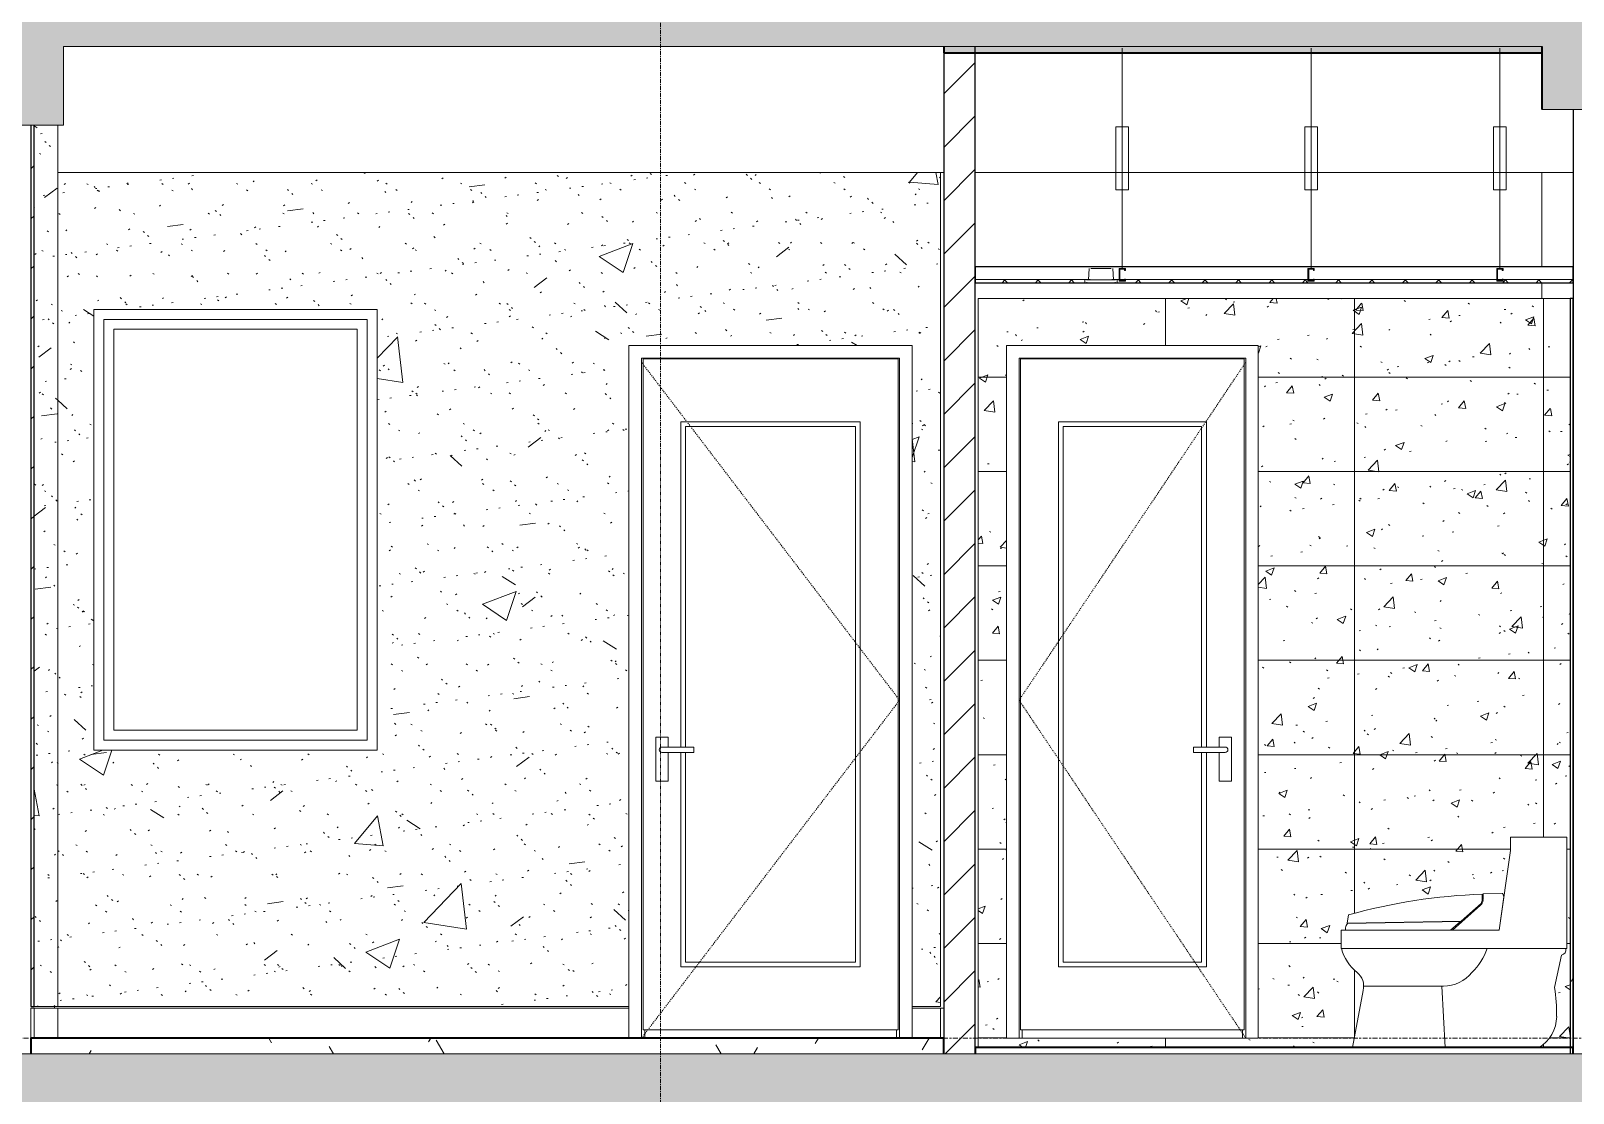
# Model space of a CAD drawing. Header units: millimetres. Extents: x -92143 to -2058, y -8802 to 35300.
# Drawn here: x -53437 to -48537, y 15625 to 19000 of the extents above; entities that cross this region are included whole.
import ezdxf

# ---------------------------------------------------------------- set-up
doc = ezdxf.new("R2010")
doc.units = ezdxf.units.MM
for name, pattern in [('Centre', [31.75, 6.35, -4.7625, 15.875, -4.7625]), ('Dash', [6.35, 3.175, -3.175]), ('Grid Line', [22.225, 12.7, -3.175, 3.175, -3.175])]:
    doc.linetypes.add(name, pattern=pattern)
for name, color, linetype, lineweight in [('0-1', 7, 'Continuous', 5), ('A-CLNG-1', 250, 'Continuous', 25), ('A-CLNG-2', 7, 'Continuous', 9), ('A-CLNG-PATT-1', 9, 'Continuous', 9), ('A-DETL-GENF', 92, 'Continuous', 9), ('A-DETL-GENF-1', 7, 'Continuous', 9), ('A-DETL-GENF-HDLN-1', 7, 'Dash', 9), ('A-DETL-THIN', 151, 'Continuous', 9), ('A-DOOR', 31, 'Continuous', 9), ('A-DOOR-1', 7, 'Continuous', 9), ('A-FLOR-1', 10, 'Continuous', 35), ('A-FLOR-HRAL', 11, 'Continuous', 9), ('A-FLOR-HRAL-1', 253, 'Continuous', 18), ('A-FLOR-HRAL-2', 9, 'Continuous', 9), ('A-FLOR-LEVL-2', 51, 'Centre', 9), ('A-FLOR-PATT-1', 7, 'Continuous', 9), ('A-FLOR-PATT-2', 67, 'Continuous', 9), ('A-GLAZ', 151, 'Continuous', 9), ('A-GLAZ-1', 7, 'Continuous', 9), ('A-WALL-1', 7, 'Continuous', 9), ('A-WALL-2', 250, 'Continuous', 25), ('A-WALL-PATT-1', 7, 'Continuous', 9), ('A-WALL-PATT-2', 9, 'Continuous', 9), ('E-LITE-EQPM', 33, 'Continuous', 9), ('E-LITE-EQPM-1', 7, 'Continuous', 9), ('I-WALL-1', 250, 'Continuous', 25), ('I-WALL-2', 7, 'Continuous', 9), ('P-SANR-FIXT', 6, 'Continuous', 9), ('P-SANR-FIXT-1', 7, 'Continuous', 9), ('S-BEAM-1', 12, 'Continuous', 5), ('S-BEAM-2', 7, 'Continuous', 9), ('S-BEAM-3', 10, 'Continuous', 35), ('S-COLS-1', 7, 'Continuous', 9), ('S-GRID-1', 1, 'Grid Line', 9)]:
    doc.layers.add(name, color=color, linetype=linetype, lineweight=lineweight)
pattern_1 = [(0, (-51987.05, 14125), (609.6, 152.4), [50.292, -406.908, 50.292, -406.908, -2438.4]), (0, (-51987.05, 14125), (609.6, 152.4), [-914.4, 50.292, -864.108, 50.292, -406.908, -1066.8]), (0, (-51987.05, 14125), (609.6, 152.4), [-2286, 50.292, -254.508, 50.292, -711.708]), (120, (-51758.45, 14201.2), (-436.7823, 451.729), [50.292, -406.908, 50.292, -2845.308]), (120, (-51758.45, 14201.2), (-436.7823, 451.729), [-507.492, -406.908, 50.292, -864.108, -1524]), (120, (-51758.45, 14201.2), (-436.7823, 451.729), [-1828.8, 50.292, -406.908, 50.292, -1016.508]), (120, (-51758.45, 14201.2), (-436.7823, 451.729), [-2336.292, -254.508, 50.292, -711.708]), (240, (-51682.25, 14506), (-172.8177, -604.129), [50.292, -406.908, 50.292, -406.908, -2438.4]), (240, (-51682.25, 14506), (-172.8177, -604.129), [-914.4, 50.292, -864.108, 50.292, -406.908, -1066.8]), (240, (-51682.25, 14506), (-172.8177, -604.129), [-2286, 50.292, -254.508, 50.292, -711.708])]
pattern_2 = [(50, (-51987.05, 14125), (1093.1, -95.63), [114.3, -1257.3]), (355, (-51987, 14125), (-211.46, 1146.34), [91.44, -1005.84]), (100.45, (-51896, 14117), (881.66, 1050.7), [97.14, -1068.54]), (46.184, (-51987, 14429.8), (1626.47, -252.26), [171.45, -1885.95]), (96.636, (-51851.5, 14408.8), (1424.4, 1484.57), [145.7, -1602.8]), (351.184, (-51987, 14429.8), (1424.4, 1484.55), [137.16, -1508.76]), (21, (-51834.65, 14353.6), (909.69, -613.59), [114.3, -1257.3]), (326, (-51834.7, 14353.6), (370.8, 1105.13), [91.44, -1005.84]), (71.45, (-51758.8, 14302.5), (1280.5, 491.53), [97.14, -1068.54]), (37.5, (-51987.05, 14125), (18.53, 507.33), [50.29, -943.356, 50.29, -970.79, -1009.65]), (37.5, (-51987.05, 14125), (18.53, 507.33), [-2014.73, 50.29, -959.36]), (7.5, (-51987.05, 14125), (400.92, 601.084), [50.29, -531.876, 50.29, -920.496, -384.81]), (7.5, (-51987.05, 14125), (400.92, 601.084), [-1552.96, 50.29, -334.52]), (327.5, (-52326.9, 14125), (813.545, -34.374), [50.29, -330.71, 50.29, -1138.43, -1577.34]), (327.5, (-52326.9, 14125), (813.545, -34.374), [-1569.72, 50.29, -1527.05]), (317.5, (-52479.3, 14125), (888.78, 152.56), [50.29, -445.01, 50.29, -739.14, -1120.14]), (317.5, (-52479.3, 14125), (888.78, 152.56), [-1284.73, 50.29, -1069.85])]
pattern_3 = [(37.5, (-51987.05, 14125), (-4.7995, 146.824), [5.029, -110.795, 5.029, -124.511, -123.825]), (37.5, (-51987.05, 14125), (-4.7995, 146.824), [-245.364, 5.029, -118.796]), (7.5, (-51987.05, 14125), (134.8574, 215.047), [5.029, -57.455, 5.029, -99.365, -40.005]), (7.5, (-51987.05, 14125), (134.8574, 215.047), [-166.878, 5.029, -34.976]), (327.5, (-52080.78, 14125), (237.2978, 0.4316), [5.029, -33.071, 5.029, -132.131, -179.07]), (327.5, (-52080.78, 14125), (237.2978, 0.4316), [-175.26, 5.029, -174.041]), (317.5, (-52080.78, 14125), (229.067, 66.879), [5.029, -14.021, 5.029, -84.887, -102.87]), (317.5, (-52080.78, 14125), (229.067, 66.879), [-108.966, 5.029, -97.841])]

# ---------------------------------------------------------------- blocks, each defined once
blk = doc.blocks.new('NCV_TKTC_KET CAU_rvt-1-TKCS_MẶT CẮT E')
at = {"layer": 'A-FLOR-PATT-1'}
h = blk.add_hatch(color=256, dxfattribs=at)
h.paths.add_polyline_path([(-48635.6, 18930), (-48635.6, 18950), (-50536.9, 18950), (-50536.9, 18930), (-48844.9, 18930)])
h.paths.add_polyline_path([(-75336.9, 18930), (-73236.9, 18930), (-73236.9, 18950), (-75336.9, 18950)])
h.paths.add_polyline_path([(-20336.9, 18930), (-20336.9, 18950), (-22235.3, 18950), (-22235.3, 18930), (-20484.2, 18930)])
h.paths.add_polyline_path([(-48435.6, 18930), (-48433.3, 18930), (-48433.3, 18950), (-48435.6, 18950)])
h.paths.add_polyline_path([(-22438.4, 18930), (-22435.3, 18930.3), (-22435.3, 18950), (-22438.4, 18950)])
h.paths.add_polyline_path([(-66936.9, 18930), (-65032.3, 18930), (-65032.3, 18950), (-66936.9, 18950)])
h.paths.add_polyline_path([(-28536.9, 18930), (-28536.9, 18950), (-30435.3, 18950), (-30435.3, 18930), (-28807.5, 18930)])
h.paths.add_polyline_path([(-30638.4, 18930), (-30635.3, 18930), (-30635.3, 18950), (-30638.4, 18950)])
h.paths.add_polyline_path([(-58736.9, 18930), (-56833.3, 18930), (-56833.3, 18950), (-58736.9, 18950)])
h.paths.add_polyline_path([(-40434.4, 18930), (-40434.4, 18950), (-42336.9, 18950), (-42336.9, 18930), (-40521.7, 18930)])
at = {"layer": 'S-BEAM-1'}
blk.add_hatch(color=256, dxfattribs=at).paths.add_polyline_path([(-48636.9, 18750), (-48635.6, 18750), (-48636.9, 18761)])
at = {"layer": 'A-FLOR-1'}
for p, q in [((-50536.9, 18950), (-50536.9, 18930)), ((-50536.9, 18930), (-48635.6, 18930))]:
    blk.add_line(p, q, dxfattribs=at)
at = {"layer": 'S-BEAM-2'}
for p, q in [((-51736.9, 18550), (-53351.9, 18550)), ((-50536.9, 18550), (-51736.9, 18550)), ((-48536.9, 18550), (-50436.9, 18550))]:
    blk.add_line(p, q, dxfattribs=at)
at = {"layer": 'S-BEAM-3'}
blk.add_line((-48636.9, 18950), (-48636.9, 18750), dxfattribs=at)
blk = doc.blocks.new('DOOR_CW_01 CANH MO-PANEL KINH - DIW_01-900x2200-CỬA GỖ VÂN LAMINATE-553393-TKCS_MẶT CẮT E')
at = {"layer": 'A-DETL-GENF-HDLN-1'}
for p, q in [((-50676.9, 6673.5), (-51496.9, 7747)), ((-51496.9, 5600), (-50676.9, 6673.5))]:
    blk.add_line(p, q, dxfattribs=at)
at = {"layer": 'A-DOOR-1'}
for p, q in [((-51496.9, 7760), (-51496.9, 5600)), ((-51496.9, 7760), (-50676.9, 7760)), ((-50681.9, 7758), (-51491.9, 7758)), ((-51491.9, 7758), (-51491.9, 5626)), ((-50681.9, 5626), (-50681.9, 7758)), ((-50676.9, 5600), (-50676.9, 7760)), ((-51371.9, 6524.5), (-51371.9, 7558)), ((-51371.9, 7558), (-50801.9, 7558)), ((-50801.9, 7558), (-50801.9, 5826)), ((-51356.9, 7543), (-51356.9, 6524.5)), ((-50816.9, 7543), (-51356.9, 7543)), ((-50816.9, 5841), (-50816.9, 7543)), ((-51412.2, 6556), (-51451.7, 6556)), ((-51451.7, 6556), (-51451.7, 6416)), ((-51356.9, 6524.5), (-51431.9, 6524.5)), ((-51412.2, 6524.5), (-51412.2, 6556)), ((-51356.9, 6524.5), (-51331.1, 6524.5)), ((-51331.1, 6524.5), (-51331.1, 6507.5)), ((-51356.9, 6507.5), (-51431.9, 6507.5)), ((-51412.2, 6416), (-51412.2, 6507.5)), ((-51371.9, 5826), (-51371.9, 6507.5)), ((-51356.9, 6507.5), (-51356.9, 5841)), ((-51331.1, 6507.5), (-51356.9, 6507.5)), ((-51451.7, 6416), (-51412.2, 6416)), ((-51356.9, 5841), (-50816.9, 5841)), ((-50801.9, 5826), (-51371.9, 5826)), ((-51536.9, 5695), (-51536.9, 5700)), ((-50636.9, 5700), (-50636.9, 5695)), ((-51491.9, 5626), (-50681.9, 5626)), ((-51486.9, 5626), (-51486.9, 5600)), ((-50686.9, 5626), (-50686.9, 5600))]:
    blk.add_line(p, q, dxfattribs=at)
for start, end in [(90, 180), (180, 270)]:
    blk.add_arc((-51431.9, 6516), 8.5, start, end, dxfattribs=at)
blk = doc.blocks.new('DOOR_CW_01 CANH MO-PANEL KINH - DIG_02-800x2200-CỬA NHÔM KÍNH-401063-TKCS_MẶT CẮT E')
at = {"layer": 'A-DETL-GENF-HDLN-1'}
for p, q in [((-50297.3, 6673.5), (-49577.3, 7747)), ((-49577.3, 5600), (-50297.3, 6673.5))]:
    blk.add_line(p, q, dxfattribs=at)
at = {"layer": 'A-DOOR-1'}
for p, q in [((-50297.3, 7760), (-50297.3, 5600)), ((-50297.3, 7760), (-49577.3, 7760)), ((-50292.3, 7758), (-50292.3, 5626)), ((-49582.3, 7758), (-50292.3, 7758)), ((-49582.3, 5626), (-49582.3, 7758)), ((-49577.3, 5600), (-49577.3, 7760)), ((-50172.3, 7558), (-49702.3, 7558)), ((-50172.3, 5826), (-50172.3, 7558)), ((-49702.3, 7558), (-49702.3, 6524.5)), ((-49717.3, 7543), (-50157.3, 7543)), ((-50157.3, 7543), (-50157.3, 5841)), ((-49717.3, 6524.5), (-49717.3, 7543)), ((-49743.2, 6524.5), (-49717.3, 6524.5)), ((-49743.2, 6507.5), (-49743.2, 6524.5)), ((-49642.3, 6524.5), (-49717.3, 6524.5)), ((-49662.1, 6556), (-49662.1, 6524.5)), ((-49622.6, 6556), (-49662.1, 6556)), ((-49622.6, 6416), (-49622.6, 6556)), ((-49717.3, 6507.5), (-49743.2, 6507.5)), ((-49717.3, 5841), (-49717.3, 6507.5)), ((-49642.3, 6507.5), (-49717.3, 6507.5)), ((-49702.3, 6507.5), (-49702.3, 5826)), ((-49662.1, 6507.5), (-49662.1, 6416)), ((-49662.1, 6416), (-49622.6, 6416)), ((-50157.3, 5841), (-49717.3, 5841)), ((-49702.3, 5826), (-50172.3, 5826)), ((-50292.3, 5626), (-49582.3, 5626)), ((-50287.3, 5600), (-50287.3, 5626)), ((-49587.3, 5600), (-49587.3, 5626))]:
    blk.add_line(p, q, dxfattribs=at)
for start, end in [(0, 90), (270, 360)]:
    blk.add_arc((-49642.3, 6516), 8.5, start, end, dxfattribs=at)
blk = doc.blocks.new('M_Fixed - 900 x 1400-901191-TKCS_MẶT CẮT E')
at = {"layer": 'A-GLAZ-1'}
for p, q in [((-53204.9, 6547), (-53204.9, 7883)), ((-53204.9, 7883), (-52368.9, 7883)), ((-53173.9, 6578), (-53173.9, 7852)), ((-53173.9, 7852), (-52399.9, 7852)), ((-52399.9, 7852), (-52399.9, 6578)), ((-52368.9, 7883), (-52368.9, 6547)), ((-52399.9, 6578), (-53173.9, 6578)), ((-52368.9, 6547), (-53204.9, 6547))]:
    blk.add_line(p, q, dxfattribs=at)
blk = doc.blocks.new('TOILET - TOILET-348229-TKCS_MẶT CẮT E')
at = {"layer": 'P-SANR-FIXT-1'}
for p, q in [((-48735.6, 6238.8), (-48735.6, 6196.1)), ((-48556.6, 6238.8), (-48735.6, 6238.8)), ((-48556.6, 5884.5), (-48556.6, 6238.8)), ((-48735.6, 6196.1), (-48772.1, 5942.7)), ((-48892.8, 5971.6), (-48829.5, 6027.8)), ((-48825.8, 6040.7), (-48825.8, 6057.1)), ((-48762.2, 6059.4), (-48823, 6057.8)), ((-48772.1, 5942.7), (-48756.8, 6048.9)), ((-48756.8, 6048.9), (-48760.2, 6058.1)), ((-49251, 5991.3), (-49254.7, 5965.3)), ((-48830.9, 6022.1), (-48920.2, 5942.7)), ((-48772.1, 5942.7), (-49273.5, 5942.7)), ((-49273.5, 5942.7), (-49273.5, 5884.5)), ((-49260.4, 5950.7), (-49260.4, 5942.7)), ((-49260.4, 5942.7), (-48926.9, 5942.7)), ((-49254.7, 5965.3), (-48892.8, 5971.6)), ((-48894.8, 5970), (-49253.9, 5963.7)), ((-48926.9, 5942.7), (-48894.8, 5970)), ((-48920.2, 5942.7), (-48772.1, 5942.7)), ((-49273.5, 5884.5), (-48556.6, 5884.5)), ((-48559.8, 5884.5), (-48556.6, 5884.5)), ((-48596, 5760.8), (-48574.2, 5863.3)), ((-49204, 5751.5), (-49237.9, 5570)), ((-48948.9, 5764.9), (-49202.5, 5764.9)), ((-48943.9, 5570), (-48954.1, 5764.9))]:
    blk.add_line(p, q, dxfattribs=at)
for centre, radius, start, end in [((-48763.6, 4249.5), 1808.7, 91.9695, 105.6338), ((-48847.1, 6039.8), 24, 312.6549, 353.3451), ((-48850.1, 6040.7), 24.3, 328, 0), ((-50067.9, 6068.4), 1244.9, 358.5564, 359.5142), ((-48762.2, 6057.2), 2.2, 24.5161, 91.4839), ((-49228.4, 5943), 32.8, 140.9297, 166.5514), ((-49128.9, 5924.8), 150, 195.5839, 230.9413), ((-49003.8, 5954.4), 206.2, 314.8639, 340.1683), ((-48578.4, 5881.7), 18.9, 283, 8.4414), ((-49259.2, 5764.2), 56.7, 347.0587, 50.9413), ((-48948.9, 5881.3), 116.3, 270, 321.1214), ((-49152.3, 5674.2), 563, 359.4277, 8.8404), ((-48706, 5669.8), 116.7, 300.6227, 359.4277)]:
    blk.add_arc(centre, radius, start, end, dxfattribs=at)
blk = doc.blocks.new('LIC_10-ĐÈN LED DOWNLIGHT ÂM TRẦN_ P_6W_ ÁNH SÁNG 4000K - LIC_10-ĐÈN LED DOWNLIGHT ÂM TRẦN_ P_6W_ ÁNH SÁNG 4000K-812934-TKCS_MẶT CẮT E')
at = {"layer": 'E-LITE-EQPM-1'}
for p, q in [((-50074.5, 8045), (-50077, 8009)), ((-50004.5, 8045), (-50069.4, 8045)), ((-49996.9, 8009), (-49999.4, 8045)), ((-50096.9, 8000), (-50096.9, 7998)), ((-50096.9, 7998), (-50091, 7998)), ((-49976.9, 7998), (-50096.9, 7998)), ((-50095.8, 8000), (-50093.4, 8000)), ((-50093.3, 8000), (-50076.1, 8000)), ((-49982.9, 8000), (-50091, 8000)), ((-50087.9, 8009), (-50087.9, 8000)), ((-50085.5, 8000), (-50082.1, 8000)), ((-49991, 8009), (-50082.9, 8009)), ((-50082, 8002), (-50082, 8000)), ((-50081.1, 8000), (-50078, 8000)), ((-50073.6, 8000), (-50000.3, 8000)), ((-50060.6, 8000), (-50053.3, 8000)), ((-50020.5, 8000), (-50013.3, 8000)), ((-49997.7, 8000), (-49980.6, 8000)), ((-49995.3, 8000), (-49992.7, 8000)), ((-49991.9, 8000), (-49991.9, 8002)), ((-49991.8, 8000), (-49988.4, 8000)), ((-49985.9, 8000), (-49985.9, 8009)), ((-49982.9, 7998), (-49976.9, 7998)), ((-49980.5, 8000), (-49978.1, 8000)), ((-49976.9, 7998), (-49976.9, 8000))]:
    blk.add_line(p, q, dxfattribs=at)
blk = doc.blocks.new('Railing - Railing-915949-TKCS_MẶT CẮT E')
at = {"layer": 'A-FLOR-HRAL-1'}
for p, q in [((-50536.9, 5695), (-50546.9, 5695)), ((-50546.9, 5695), (-50546.9, 5600)), ((-50536.9, 5600), (-50536.9, 5695)), ((-50546.9, 5600), (-50536.9, 5600))]:
    blk.add_line(p, q, dxfattribs=at)
at = {"layer": 'A-FLOR-HRAL-2'}
for p, q in [((-50637, 5600), (-50637, 5695)), ((-50637, 5695), (-50546.9, 5695))]:
    blk.add_line(p, q, dxfattribs=at)
blk = doc.blocks.new('Railing - Railing-915950-TKCS_MẶT CẮT E')
at = {"layer": 'A-FLOR-HRAL-1'}
for p, q in [((-53426.9, 5695), (-53436.9, 5695)), ((-53436.9, 5695), (-53436.9, 5600)), ((-53426.9, 5600), (-53426.9, 5695)), ((-53436.9, 5600), (-53426.9, 5600))]:
    blk.add_line(p, q, dxfattribs=at)
at = {"layer": 'A-FLOR-HRAL-2'}
for p, q in [((-53426.9, 5695), (-53351.9, 5695)), ((-53351.9, 5600), (-53351.9, 5695)), ((-53351.9, 5695), (-51537, 5695)), ((-51537, 5695), (-51537, 5600))]:
    blk.add_line(p, q, dxfattribs=at)
blk = doc.blocks.new('NCV_TKTC_TANG 5_rvt-1-TKCS_MẶT CẮT E')
at = {"layer": 'A-CLNG-PATT-1'}
h = blk.add_hatch(dxfattribs=at)
h.set_pattern_fill('FP_4', color=256, style=0, pattern_type=2)
h.set_pattern_definition([(45, (-51987.05, 14125), (-53.033, 53.033), []), (135, (-51987.05, 14125), (-53.033, -53.033), [])])
h.paths.add_polyline_path([(-50436.9, 18200), (-50083.4, 18200), (-50082.9, 18209), (-50436.9, 18209)])
h.paths.add_polyline_path([(-49990.5, 18200), (-48536.9, 18200), (-48536.9, 18210), (-48759.4, 18210), (-48759.4, 18205), (-48779.4, 18205), (-48779.4, 18210), (-49359.4, 18210), (-49359.4, 18205), (-49379.4, 18205), (-49379.4, 18210), (-49959.4, 18209), (-49959.4, 18205), (-49979.4, 18205), (-49979.4, 18210), (-49990.5, 18209)])
h.paths.add_polyline_path([(-49376.9, 18207.5), (-49361.9, 18207.5), (-49361.9, 18210), (-49376.9, 18210)])
h.paths.add_polyline_path([(-48776.9, 18207.5), (-48761.9, 18207.5), (-48761.9, 18210), (-48776.9, 18210)])
h.paths.add_polyline_path([(-49976.9, 18207.5), (-49960.8, 18209), (-49961.9, 18210), (-49976.9, 18209)])
at = {"layer": 'A-FLOR-PATT-2'}
h = blk.add_hatch(dxfattribs=at)
h.set_pattern_fill('FP_2', color=256, style=0, pattern_type=2)
h.set_pattern_definition(pattern_1)
h.paths.add_polyline_path([(-50694.5, 15750), (-50536.9, 15750), (-50536.9, 15800), (-53436.9, 15800), (-53436.9, 15750), (-51311, 15750)])
at = {"layer": 'A-WALL-PATT-1'}
h = blk.add_hatch(dxfattribs=at)
h.set_pattern_fill('FP_5', color=256, style=0, pattern_type=2)
h.set_pattern_definition([(45, (-51987.05, 14125), (-79.5495, 79.5495), [])])
h.paths.add_polyline_path([(-53436.9, 15900), (-53426.9, 15900), (-53426.9, 18700), (-53436.9, 18700), (-53436.9, 16326.1)])
at = {"layer": 'A-WALL-PATT-2'}
h = blk.add_hatch(dxfattribs=at)
h.set_pattern_fill('FP_1', color=256, style=0, pattern_type=2)
h.set_pattern_definition([(45, (-51987.05, 14125), (-84.8528, 84.8528), [])])
h.paths.add_polyline_path([(-50536.9, 15750), (-50436.9, 15750), (-50436.9, 18950), (-50536.9, 18950), (-50536.9, 16934.8)])
h = blk.add_hatch(dxfattribs=at)
h.set_pattern_fill('FP_7', color=256, style=0, pattern_type=2)
h.set_pattern_definition(pattern_2)
h.paths.add_polyline_path([(-53426.9, 15900), (-53351.9, 15900), (-53351.9, 18700), (-53426.9, 18700), (-53426.9, 16326.1)])
h = blk.add_hatch(dxfattribs=at)
h.set_pattern_fill('FP_6', color=256, style=0, pattern_type=2)
h.set_pattern_definition(pattern_3)
h.paths.add_polyline_path([(-53426.9, 15900), (-53351.9, 15900), (-53351.9, 18700), (-53426.9, 18700), (-53426.9, 16326.1)])
h = blk.add_hatch(dxfattribs=at)
h.set_pattern_fill('FP_7', color=256, style=0, pattern_type=2)
h.set_pattern_definition(pattern_2)
h.paths.add_polyline_path([(-53351.9, 15900), (-51536.9, 15900), (-51536.9, 18000), (-50636.9, 18000), (-50636.9, 15900), (-50546.9, 15900), (-50546.9, 18550), (-53351.9, 18550), (-53351.9, 16326.1)])
h.paths.add_polyline_path([(-52336.9, 16715), (-53236.9, 16715), (-53236.9, 18115), (-52336.9, 18115), (-52336.9, 16934.8)])
h = blk.add_hatch(dxfattribs=at)
h.set_pattern_fill('FP_6', color=256, style=0, pattern_type=2)
h.set_pattern_definition(pattern_3)
h.paths.add_polyline_path([(-53351.9, 15900), (-51536.9, 15900), (-51536.9, 18000), (-50636.9, 18000), (-50636.9, 15900), (-50546.9, 15900), (-50546.9, 18550), (-53351.9, 18550), (-53351.9, 16326.1)])
h.paths.add_polyline_path([(-52336.9, 16715), (-53236.9, 16715), (-53236.9, 18115), (-52336.9, 18115), (-52336.9, 16934.8)])
h = blk.add_hatch(dxfattribs=at)
h.set_pattern_fill('FP_20', color=256, style=0, pattern_type=2)
h.set_pattern_definition([(50, (-51987.05, 14125), (273.276, -23.909), [28.575, -314.325]), (355, (-51987.05, 14125), (-52.865, 286.585), [22.86, -251.46]), (100.451, (-51964.28, 14123), (220.414, 262.675), [24.285, -267.135]), (46.184, (-51987.05, 14201.2), (406.619, -63.065), [42.862, -471.487]), (96.636, (-51953.17, 14195.94), (356.104, 371.14), [36.428, -400.703]), (351.184, (-51987.05, 14201.2), (356.107, 371.138), [34.29, -377.19]), (21, (-51948.95, 14182.15), (227.421, -153.398), [28.575, -314.325]), (326, (-51948.95, 14182.15), (92.703, 276.282), [22.86, -251.46]), (71.451, (-51930, 14169.37), (320.125, 122.882), [24.285, -267.135]), (37.5, (-51987.05, 14125), (4.6325, 126.8326), [5.029, -243.383, 5.029, -250.241, -252.412]), (37.5, (-51987.05, 14125), (4.6325, 126.8326), [-503.682, 5.029, -247.383]), (7.5, (-51987.05, 14125), (100.229, 150.271), [5.029, -140.513, 5.029, -237.668, -96.202]), (7.5, (-51987.05, 14125), (100.229, 150.271), [-388.239, 5.029, -91.173]), (327.5, (-52072.01, 14125), (203.3868, -8.5935), [5.029, -90.221, 5.029, -292.151, -394.335]), (327.5, (-52072.01, 14125), (203.3868, -8.5935), [-392.43, 5.029, -389.306]), (317.5, (-52110.11, 14125), (222.1944, 38.14), [5.029, -118.796, 5.029, -192.329, -280.035]), (317.5, (-52110.11, 14125), (222.1944, 38.14), [-321.183, 5.029, -275.006])])
h.paths.add_polyline_path([(-50426.9, 15770), (-49237.9, 15770), (-49202.5, 15964.1), (-49204, 15976.8), (-49208, 15988.5), (-49214.6, 15999.3), (-49246, 16031.2), (-49262.2, 16055.8), (-49273.5, 16084.5), (-49273.5, 16142.7), (-49260.4, 16142.7), (-49260.4, 16150.7), (-49253.9, 16163.7), (-48894.8, 16170), (-48926.9, 16142.7), (-48920.2, 16142.7), (-48826.5, 16227.8), (-48823.3, 16237), (-48823, 16257.8), (-48760.2, 16258.1), (-48756.8, 16248.9), (-48735.6, 16396.1), (-48735.6, 16438.8), (-48556.6, 16438.8), (-48556.6, 16084.5), (-48559.8, 16084.5), (-48562.9, 16071.1), (-48569.8, 16064.9), (-48574.2, 16063.3), (-48596, 15960.8), (-48590.8, 15914.8), (-48589.3, 15868.6), (-48592.6, 15842.4), (-48601.6, 15817.6), (-48616.1, 15795.4), (-48635.1, 15777.1), (-48647, 15770), (-48546.9, 15770), (-48546.9, 18150), (-50426.9, 18150), (-50426.9, 16934.8)])
h.paths.add_polyline_path([(-49537.3, 15800), (-50337.3, 15800), (-50337.3, 18000), (-49537.3, 18000), (-49537.3, 16326.1)])
h.paths.add_polyline_path([(-49254.7, 16165.3), (-49251, 16191.3), (-49090, 16227.8), (-48969.1, 16246.5), (-48825.8, 16257.1), (-48827.2, 16235.7), (-48830.9, 16226.5), (-48894.8, 16171.6), (-49253.9, 16165.3)])
h = blk.add_hatch(dxfattribs=at)
h.set_pattern_fill('FP_75', color=256, style=0, pattern_type=2)
h.set_pattern_definition([(0, (-50431.94, 15800), (0, 300), []), (90, (-50431.94, 15800), (-600, 4e-14), [])])
h.paths.add_polyline_path([(-50426.9, 15770), (-49237.9, 15770), (-49202.5, 15964.1), (-49204, 15976.8), (-49208, 15988.5), (-49214.6, 15999.3), (-49246, 16031.2), (-49262.2, 16055.8), (-49273.5, 16084.5), (-49273.5, 16142.7), (-49260.4, 16142.7), (-49260.4, 16150.7), (-49253.9, 16163.7), (-48894.8, 16170), (-48926.9, 16142.7), (-48920.2, 16142.7), (-48826.5, 16227.8), (-48823.3, 16237), (-48823, 16257.8), (-48760.2, 16258.1), (-48756.8, 16248.9), (-48735.6, 16396.1), (-48735.6, 16438.8), (-48556.6, 16438.8), (-48556.6, 16084.5), (-48559.8, 16084.5), (-48562.9, 16071.1), (-48569.8, 16064.9), (-48574.2, 16063.3), (-48596, 15960.8), (-48590.8, 15914.8), (-48589.3, 15868.6), (-48592.6, 15842.4), (-48601.6, 15817.6), (-48616.1, 15795.4), (-48635.1, 15777.1), (-48647, 15770), (-48546.9, 15770), (-48546.9, 18150), (-50426.9, 18150), (-50426.9, 16934.8)])
h.paths.add_polyline_path([(-49537.3, 15800), (-50337.3, 15800), (-50337.3, 18000), (-49537.3, 18000), (-49537.3, 16326.1)])
h.paths.add_polyline_path([(-49254.7, 16165.3), (-49251, 16191.3), (-49090, 16227.8), (-48969.1, 16246.5), (-48825.8, 16257.1), (-48827.2, 16235.7), (-48830.9, 16226.5), (-48894.8, 16171.6), (-49253.9, 16165.3)])
h = blk.add_hatch(dxfattribs=at)
h.set_pattern_fill('FP_2', color=256, style=0, pattern_type=2)
h.set_pattern_definition(pattern_1)
h.paths.add_polyline_path([(-48536.9, 15750), (-48536.9, 18150), (-48546.9, 18150), (-48546.9, 15750)])
at = {"layer": 'A-CLNG-1'}
for p, q in [((-48536.9, 18250), (-50436.9, 18250)), ((-50436.9, 18250), (-50436.9, 18200)), ((-48536.9, 18200), (-48536.9, 18250)), ((-50436.9, 18200), (-50091, 18200)), ((-49982.9, 18200), (-48536.9, 18200))]:
    blk.add_line(p, q, dxfattribs=at)
at = {"layer": 'A-CLNG-2'}
for p, q in [((-50071.5, 18210), (-50436.9, 18210)), ((-49979.1, 18210), (-50002.4, 18210)), ((-49960.1, 18210), (-49976.9, 18210)), ((-49379.1, 18210), (-49959.4, 18210)), ((-49360.1, 18210), (-49376.9, 18210)), ((-48779.1, 18210), (-49359.4, 18210)), ((-48760.1, 18210), (-48776.9, 18210)), ((-48536.9, 18210), (-48759.4, 18210))]:
    blk.add_line(p, q, dxfattribs=at)
at = {"layer": 'A-FLOR-1'}
for p, q in [((-50536.9, 15800), (-53436.9, 15800)), ((-53436.9, 15800), (-53436.9, 15750)), ((-50536.9, 15750), (-50536.9, 15800)), ((-48536.9, 15770), (-50436.9, 15770)), ((-50436.9, 15770), (-50436.9, 15750)), ((-48536.9, 15750), (-48536.9, 15770))]:
    blk.add_line(p, q, dxfattribs=at)
at = {"layer": 'A-WALL-1'}
for p, q in [((-53361.9, 15900), (-53361.9, 15895)), ((-51536.9, 15895), (-51536.9, 15900)), ((-50636.9, 15900), (-50636.9, 15895))]:
    blk.add_line(p, q, dxfattribs=at)
at = {"layer": 'A-WALL-2'}
for p, q in [((-50536.9, 18950), (-50536.9, 15750)), ((-50436.9, 15750), (-50436.9, 18950)), ((-48536.9, 18750), (-48536.9, 15750))]:
    blk.add_line(p, q, dxfattribs=at)
at = {"layer": 'I-WALL-1'}
for p, q in [((-53436.9, 18700), (-53436.9, 15900)), ((-53426.9, 15900), (-53426.9, 18700)), ((-48546.9, 18150), (-48546.9, 15750)), ((-48536.9, 18150), (-48546.9, 18150)), ((-48536.9, 15750), (-48536.9, 18150)), ((-53436.9, 15900), (-53426.9, 15900))]:
    blk.add_line(p, q, dxfattribs=at)
at = {"layer": 'I-WALL-2'}
for p, q in [((-53351.9, 15900), (-53351.9, 18700)), ((-50546.9, 15900), (-50546.9, 18550)), ((-48546.9, 18150), (-50426.9, 18150)), ((-50426.9, 18150), (-50426.9, 15770)), ((-53236.9, 16715), (-53236.9, 18115)), ((-53236.9, 18115), (-52336.9, 18115)), ((-52336.9, 18115), (-52336.9, 16715)), ((-51536.9, 15900), (-51536.9, 18000)), ((-51536.9, 18000), (-50636.9, 18000)), ((-50636.9, 18000), (-50636.9, 15900)), ((-50337.3, 15800), (-50337.3, 18000)), ((-50337.3, 18000), (-49537.3, 18000)), ((-49537.3, 18000), (-49537.3, 15800)), ((-52336.9, 16715), (-53236.9, 16715)), ((-53426.9, 15900), (-53351.9, 15900)), ((-53351.9, 15900), (-51536.9, 15900)), ((-50636.9, 15900), (-50546.9, 15900)), ((-49537.3, 15800), (-50337.3, 15800))]:
    blk.add_line(p, q, dxfattribs=at)
at = {"layer": 'S-COLS-1'}
for p, q in [((-48636.9, 18250), (-48636.9, 18550)), ((-48636.9, 18150), (-48636.9, 18200))]:
    blk.add_line(p, q, dxfattribs=at)
at = {"layer": 'A-DOOR'}
for name in ['DOOR_CW_01 CANH MO-PANEL KINH - DIW_01-900x2200-CỬA GỖ VÂN LAMINATE-553393-TKCS_MẶT CẮT E', 'DOOR_CW_01 CANH MO-PANEL KINH - DIG_02-800x2200-CỬA NHÔM KÍNH-401063-TKCS_MẶT CẮT E']:
    blk.add_blockref(name, (0, 10200), dxfattribs=at)
at = {"layer": 'A-FLOR-HRAL'}
for name in ['Railing - Railing-915950-TKCS_MẶT CẮT E', 'Railing - Railing-915949-TKCS_MẶT CẮT E']:
    blk.add_blockref(name, (0, 10200), dxfattribs=at)
at = {"layer": 'A-GLAZ'}
blk.add_blockref('M_Fixed - 900 x 1400-901191-TKCS_MẶT CẮT E', (0, 10200), dxfattribs=at)
at = {"layer": 'E-LITE-EQPM'}
blk.add_blockref('LIC_10-ĐÈN LED DOWNLIGHT ÂM TRẦN_ P_6W_ ÁNH SÁNG 4000K - LIC_10-ĐÈN LED DOWNLIGHT ÂM TRẦN_ P_6W_ ÁNH SÁNG 4000K-812934-TKCS_MẶT CẮT E', (0, 10200), dxfattribs=at)
at = {"layer": 'P-SANR-FIXT'}
blk.add_blockref('TOILET - TOILET-348229-TKCS_MẶT CẮT E', (0, 10200), dxfattribs=at)
blk = doc.blocks.new('Repeating Detail - THANH TREO TRẦN 700-V208-TKCS_MẶT CẮT E')
at = {"layer": 'A-DETL-GENF'}
for points in [[(-66377.4, 28405), (-66357.4, 28405), (-66357.4, 28411), (-66359.9, 28407.5), (-66374.9, 28407.5), (-66374.9, 28442.5), (-66359.9, 28442.5), (-66357.4, 28439), (-66357.4, 28445), (-66377.4, 28445)], [(-65777.4, 28405), (-65757.4, 28405), (-65757.4, 28411), (-65759.9, 28407.5), (-65774.9, 28407.5), (-65774.9, 28442.5), (-65759.9, 28442.5), (-65757.4, 28439), (-65757.4, 28445), (-65777.4, 28445)], [(-65177.4, 28405), (-65157.4, 28405), (-65157.4, 28411), (-65159.9, 28407.5), (-65174.9, 28407.5), (-65174.9, 28442.5), (-65159.9, 28442.5), (-65157.4, 28439), (-65157.4, 28445), (-65177.4, 28445)]]:
    blk.add_hatch(color=256, dxfattribs=at).paths.add_polyline_path(points)
for p, q in [((-66367.4, 28445), (-66367.4, 29145)), ((-65767.4, 28445), (-65767.4, 29145)), ((-65167.4, 28445), (-65167.4, 29145)), ((-66387.4, 28895), (-66347.4, 28895)), ((-66387.4, 28695), (-66387.4, 28895)), ((-66347.4, 28895), (-66347.4, 28695)), ((-65787.4, 28895), (-65747.4, 28895)), ((-65787.4, 28695), (-65787.4, 28895)), ((-65747.4, 28895), (-65747.4, 28695)), ((-65187.4, 28895), (-65147.4, 28895)), ((-65187.4, 28695), (-65187.4, 28895)), ((-65147.4, 28895), (-65147.4, 28695)), ((-66347.4, 28695), (-66387.4, 28695)), ((-65747.4, 28695), (-65787.4, 28695)), ((-65147.4, 28695), (-65187.4, 28695)), ((-66357.4, 28445), (-66377.4, 28445)), ((-66377.4, 28445), (-66377.4, 28405)), ((-66357.4, 28445), (-66377.4, 28445)), ((-66377.4, 28445), (-66377.4, 28405)), ((-66374.9, 28442.5), (-66359.9, 28442.5)), ((-66374.9, 28407.5), (-66374.9, 28442.5)), ((-66374.9, 28407.5), (-66374.9, 28442.5)), ((-66374.9, 28442.5), (-66359.9, 28442.5)), ((-66359.9, 28442.5), (-66359.9, 28439)), ((-66359.9, 28442.5), (-66359.9, 28439)), ((-66359.9, 28439), (-66357.4, 28439)), ((-66359.9, 28439), (-66357.4, 28439)), ((-66357.4, 28439), (-66357.4, 28445)), ((-66357.4, 28439), (-66357.4, 28445)), ((-65757.4, 28445), (-65777.4, 28445)), ((-65777.4, 28445), (-65777.4, 28405)), ((-65757.4, 28445), (-65777.4, 28445)), ((-65777.4, 28445), (-65777.4, 28405)), ((-65774.9, 28442.5), (-65759.9, 28442.5)), ((-65774.9, 28407.5), (-65774.9, 28442.5)), ((-65774.9, 28407.5), (-65774.9, 28442.5)), ((-65774.9, 28442.5), (-65759.9, 28442.5)), ((-65759.9, 28442.5), (-65759.9, 28439)), ((-65759.9, 28442.5), (-65759.9, 28439)), ((-65759.9, 28439), (-65757.4, 28439)), ((-65759.9, 28439), (-65757.4, 28439)), ((-65757.4, 28439), (-65757.4, 28445)), ((-65757.4, 28439), (-65757.4, 28445)), ((-65157.4, 28445), (-65177.4, 28445)), ((-65177.4, 28445), (-65177.4, 28405)), ((-65157.4, 28445), (-65177.4, 28445)), ((-65177.4, 28445), (-65177.4, 28405)), ((-65174.9, 28442.5), (-65159.9, 28442.5)), ((-65174.9, 28407.5), (-65174.9, 28442.5)), ((-65174.9, 28407.5), (-65174.9, 28442.5)), ((-65174.9, 28442.5), (-65159.9, 28442.5)), ((-65159.9, 28442.5), (-65159.9, 28439)), ((-65159.9, 28442.5), (-65159.9, 28439)), ((-65159.9, 28439), (-65157.4, 28439)), ((-65159.9, 28439), (-65157.4, 28439)), ((-65157.4, 28439), (-65157.4, 28445)), ((-65157.4, 28439), (-65157.4, 28445)), ((-66377.4, 28405), (-66357.4, 28405)), ((-66377.4, 28405), (-66357.4, 28405)), ((-66359.9, 28407.5), (-66374.9, 28407.5)), ((-66359.9, 28407.5), (-66374.9, 28407.5)), ((-66357.4, 28411), (-66359.9, 28411)), ((-66359.9, 28411), (-66359.9, 28407.5)), ((-66357.4, 28411), (-66359.9, 28411)), ((-66359.9, 28411), (-66359.9, 28407.5)), ((-66357.4, 28405), (-66357.4, 28411)), ((-66357.4, 28405), (-66357.4, 28411)), ((-65777.4, 28405), (-65757.4, 28405)), ((-65777.4, 28405), (-65757.4, 28405)), ((-65759.9, 28407.5), (-65774.9, 28407.5)), ((-65759.9, 28407.5), (-65774.9, 28407.5)), ((-65757.4, 28411), (-65759.9, 28411)), ((-65759.9, 28411), (-65759.9, 28407.5)), ((-65757.4, 28411), (-65759.9, 28411)), ((-65759.9, 28411), (-65759.9, 28407.5)), ((-65757.4, 28405), (-65757.4, 28411)), ((-65757.4, 28405), (-65757.4, 28411)), ((-65177.4, 28405), (-65157.4, 28405)), ((-65177.4, 28405), (-65157.4, 28405)), ((-65159.9, 28407.5), (-65174.9, 28407.5)), ((-65159.9, 28407.5), (-65174.9, 28407.5)), ((-65157.4, 28411), (-65159.9, 28411)), ((-65159.9, 28411), (-65159.9, 28407.5)), ((-65157.4, 28411), (-65159.9, 28411)), ((-65159.9, 28411), (-65159.9, 28407.5)), ((-65157.4, 28405), (-65157.4, 28411)), ((-65157.4, 28405), (-65157.4, 28411))]:
    blk.add_line(p, q, dxfattribs=at)

msp = doc.modelspace()

# ---------------------------------------------------------------- hatches: boundary and pattern name
at = {"layer": 'A-DETL-GENF-1'}
for points in [[(-17236.9, 18550), (-17236.9, 19150), (-78233.3, 19150), (-78233.3, 18550), (-77935.7, 18550), (-77935.7, 18950), (-73233.6, 18950), (-73233.6, 18750), (-73033.3, 18750), (-73033.3, 18950), (-70108.5, 18950), (-70108.5, 18700), (-69708.5, 18700), (-69708.5, 18950), (-65032.3, 18950), (-65032.3, 18750), (-64832.3, 18750), (-64832.3, 18950), (-61933.6, 18950), (-61933.6, 18700), (-61533.6, 18700), (-61533.6, 18950), (-56833.3, 18950), (-56833.3, 18750), (-56633.3, 18750), (-56633.3, 18950), (-53733.2, 18950), (-53733.2, 18700), (-53333.2, 18700), (-53333.2, 18950), (-48635.6, 18950), (-48635.6, 18750), (-48435.6, 18750), (-48435.6, 18950), (-45535.3, 18950), (-45535.3, 18700), (-45134.4, 18700), (-45134.4, 18950), (-40434.4, 18950), (-40434.4, 18750), (-40234.4, 18750), (-40234.4, 18950), (-37436.9, 18950), (-37436.9, 18700), (-37037.4, 18700), (-37037.4, 18950), (-33860.3, 18950), (-33860.3, 18700), (-33436.9, 18700), (-33436.9, 18950), (-30635.3, 18950), (-30635.3, 18750), (-30435.3, 18750), (-30435.3, 18950), (-25735.7, 18950), (-25735.7, 18700), (-25335.7, 18700), (-25335.7, 18950), (-22435.3, 18950), (-22435.3, 18750), (-22235.3, 18750), (-22235.3, 18950), (-17535.3, 18950), (-17535.3, 18550)], [(-77935.7, 15150), (-77935.7, 15550), (-73233.6, 15550), (-73233.6, 15350), (-73033.3, 15350), (-73033.3, 15550), (-70108.5, 15550), (-70108.5, 15300), (-69708.5, 15300), (-69708.5, 15550), (-65032.3, 15550), (-65032.3, 15350), (-64832.3, 15350), (-64832.3, 15550), (-61933.6, 15550), (-61933.6, 15300), (-61533.6, 15300), (-61533.6, 15550), (-56833.3, 15550), (-56833.3, 15350), (-56633.3, 15350), (-56633.3, 15550), (-53733.2, 15550), (-53733.2, 15300), (-53333.2, 15300), (-53333.2, 15550), (-48635.6, 15550), (-48635.6, 15350), (-48435.6, 15350), (-48435.6, 15550), (-45535.3, 15550), (-45535.3, 15300), (-45134.4, 15300), (-45134.4, 15550), (-40434.4, 15550), (-40434.4, 15350), (-40234.4, 15350), (-40234.4, 15550), (-37436.9, 15550), (-37436.9, 15300), (-37037.4, 15300), (-37037.4, 15550), (-33860.3, 15550), (-33860.3, 15300), (-33436.9, 15300), (-33436.9, 15550), (-30635.3, 15550), (-30635.3, 15350), (-30435.3, 15350), (-30435.3, 15550), (-25735.7, 15550), (-25735.7, 15300), (-25335.7, 15300), (-25335.7, 15550), (-22435.3, 15550), (-22435.3, 15350), (-22235.3, 15350), (-22235.3, 15550), (-17535.3, 15550), (-17535.3, 15150), (-17236.9, 15150), (-17236.9, 15750), (-78233.3, 15750), (-78233.3, 15150)]]:
    msp.add_hatch(color=256, dxfattribs=at).paths.add_polyline_path(points)

# ---------------------------------------------------------------- linework, layer by layer
at = {"layer": 'A-DETL-THIN'}
for p, q in [((-53333.2, 18700), (-53333.2, 18950)), ((-53333.2, 18950), (-48635.6, 18950)), ((-48635.6, 18950), (-48635.6, 18750)), ((-48635.6, 18750), (-48435.6, 18750)), ((-53733.2, 18700), (-53333.2, 18700)), ((-37037.4, 15750), (-78233.3, 15750))]:
    msp.add_line(p, q, dxfattribs=at)
at = {"layer": 'A-FLOR-LEVL-2'}
msp.add_line((-92142.8, 15800), (-5549.7, 15800), dxfattribs=at)
at = {"layer": 'S-GRID-1'}
msp.add_line((-51436.9, -3701.5), (-51436.9, 30542.5), dxfattribs=at)

# ---------------------------------------------------------------- block references
at = {"layer": '0-1'}
for name in ['NCV_TKTC_KET CAU_rvt-1-TKCS_MẶT CẮT E', 'NCV_TKTC_TANG 5_rvt-1-TKCS_MẶT CẮT E']:
    msp.add_blockref(name, (0, 0), dxfattribs=at)
at = {"layer": 'A-DETL-GENF'}
msp.add_blockref('Repeating Detail - THANH TREO TRẦN 700-V208-TKCS_MẶT CẮT E', (16397.9, -10200), dxfattribs=at)

doc.saveas('drawing.dxf')
